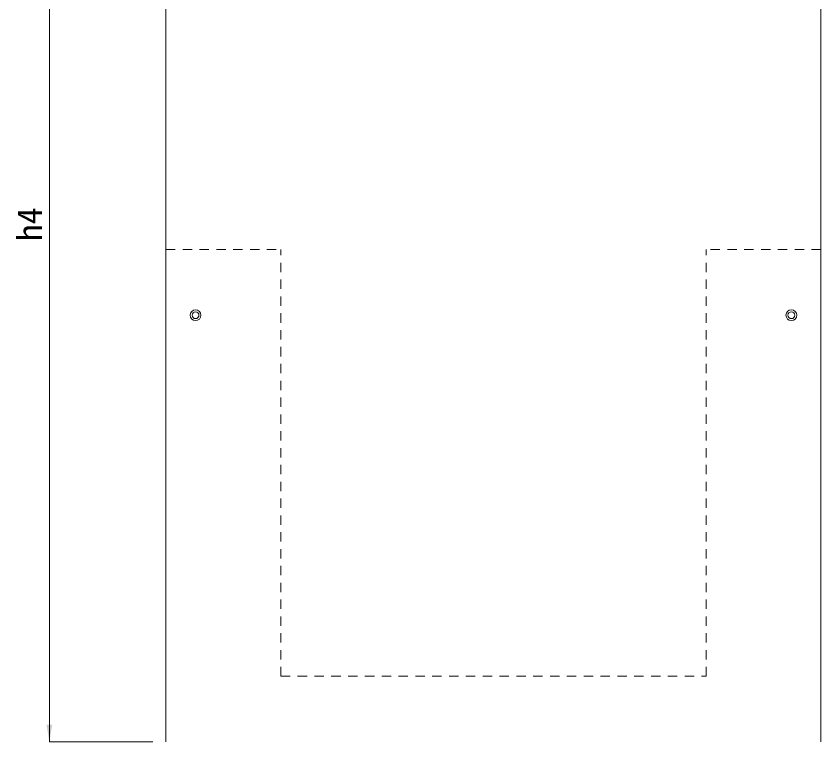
# Model space of a CAD drawing. Units: millimetres at full size; details may follow other scales. Extents: x 5964 to 125098, y -10801 to 28073.
# Drawn here: x 98108 to 99335, y 688 to 1794 of the extents above; entities that cross this region are included whole.
import ezdxf
from ezdxf.enums import TextEntityAlignment as Align

# ---------------------------------------------------------------- set-up
doc = ezdxf.new("R2010")
doc.units = ezdxf.units.MM
doc.header["$LTSCALE"] = 19
doc.linetypes.add('USER1', pattern=[1.35, 0.75, -0.6])
for name, color, linetype, lineweight in [('インサート', 3, 'USER1', 9), ('寸法線', 7, 'Continuous', 9), ('本体', 2, 'Continuous', 9)]:
    doc.layers.add(name, color=color, linetype=linetype, lineweight=lineweight)
doc.styles.add('ＭＳ ゴシック', font='')
doc.styles.get('ＭＳ ゴシック').set_extended_font_data('MS Gothic')

# ---------------------------------------------------------------- blocks, each defined once
blk = doc.blocks.new('filled_arrow')
at = {"color": 0, "linetype": 'Continuous', "lineweight": -2}
blk.add_solid([(7.5, 1.25), (0, 0), (7.5, -1.25)], dxfattribs=at)

msp = doc.modelspace()

# ---------------------------------------------------------------- linework, layer by layer
at = {"layer": 'インサート', "linetype": 'Continuous'}
for centre, radius in [((98381.68, 1338.21), 8.25), ((98381.68, 1338.21), 5.25), ((99289.68, 1338.21), 8.25), ((99289.68, 1338.21), 5.25)]:
    msp.add_circle(centre, radius, dxfattribs=at)
at = {"layer": '寸法線'}
for p in [(98158.98, 2265.19), (98316.68, 688.22)]:
    msp.add_line(p, (98158.98, 688.22), dxfattribs=at)
at = {"layer": '本体', "lineweight": 20}
for p, q in [((98336.68, 688.22), (98336.68, 2138.22)), ((99334.68, 688.22), (99334.68, 2138.22))]:
    msp.add_line(p, q, dxfattribs=at)
at = {"layer": '本体', "linetype": 'USER1'}
for p, q in [((98336.68, 1438.21), (98511.68, 1438.21)), ((98511.68, 788.21), (98511.68, 1438.21)), ((99159.68, 788.21), (99159.68, 1438.21)), ((99334.68, 1438.21), (99159.68, 1438.21)), ((98511.68, 788.21), (99159.68, 788.21))]:
    msp.add_line(p, q, dxfattribs=at)

# ---------------------------------------------------------------- block references
at = {"layer": '寸法線', "xscale": 3.47, "yscale": 3.47, "rotation": 90}
msp.add_blockref('filled_arrow', (98158.98, 688.22), dxfattribs=at)

# ---------------------------------------------------------------- texts
at = {"layer": '寸法線', "style": 'ＭＳ ゴシック'}
msp.add_text('h4', height=37.98, rotation=90, dxfattribs=at).set_placement((98128.98, 1476.71), align=Align.MIDDLE_CENTER)

doc.saveas('drawing.dxf')
